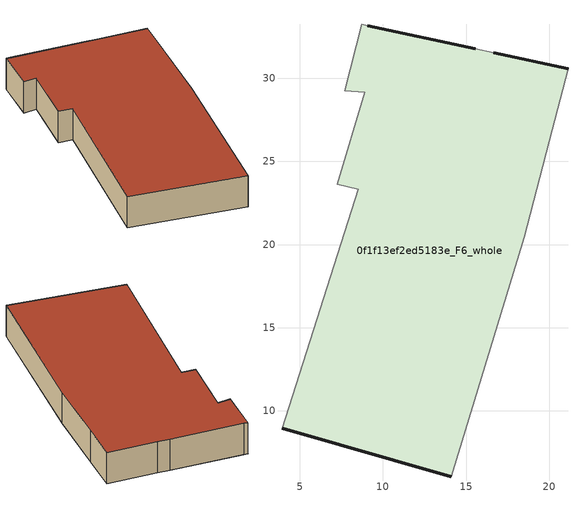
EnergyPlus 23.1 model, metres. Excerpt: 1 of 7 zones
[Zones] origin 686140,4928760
0f1f13ef2ed5183e_F6_whole
 floor to 0f1f13ef2ed5183e_F5_whole (EU_floor_Construction): 14.09,6.03 18.48,20.44 20.18,26.91 21.12,30.56 16.66,31.52 15.55,31.76 9.08,33.14 8.72,33.25 7.7,29.23 8.9,29.14 7.26,23.62 8.51,23.31 3.93,8.95 z18
 wall outside (EU_wall_Construction): 9.08,33.14 15.55,31.76 / 16.66,31.52 21.12,30.56 / 14.09,6.03 3.93,8.95 z18:21
 wall adiabatic (EU_wall_Construction): 3.93,8.95 8.51,23.31 7.27,23.62 8.9,29.14 7.7,29.23 8.72,33.25 9.08,33.14 / 15.55,31.76 16.66,31.52 / 21.12,30.56 20.18,26.91 18.48,20.44 14.09,6.03 z18:21
 roof outside (EU_roof_Construction): 21.12,30.56 20.18,26.91 18.48,20.44 14.09,6.03 3.93,8.95 8.51,23.31 7.27,23.62 8.9,29.14 7.7,29.23 8.72,33.25 9.08,33.14 15.55,31.76 16.66,31.52 z21
[Building]
EU S2 Campaign: North Axis=0; Terrain=City; Solar Distribution=FullExterior
[Site:Location]
Bologna: Latitude=44.5; Longitude=11.25; Time Zone=1; Elevation=37
[SizingPeriod:WeatherFileDays]
AnnualSizingPeriod: Begin Month=1; Begin Day of Month=1; End Month=12; End Day of Month=31; Day of Week for Start Day=Monday; Use Weather File Daylight Saving Period=No; Use Weather File Rain and Snow Indicators=No
[MATERIAL]
EU_InternalMass_Material: Roughness=MediumRough; Thickness=0.1; Conductivity=1; Density=1800; Specific Heat=900; Thermal Absorptance=0.9; Solar Absorptance=0.7; Visible Absorptance=0.7
[MATERIAL:NOMASS] Roughness=MediumRough; Thermal Absorptance=0.9; Solar Absorptance=0.7; Visible Absorptance=0.7
Name | Thermal Resistance
EU_wall_NoMass | 0.905828
EU_roof_NoMass | 0.37593
EU_floor_NoMass | 0.67114
[CONSTRUCTION]
EU_wall_Construction: EU_wall_NoMass
EU_roof_Construction: EU_roof_NoMass
EU_floor_Construction: EU_floor_NoMass
EU_InternalMass_Construction: EU_InternalMass_Material
[ZONE]
0f1f13ef2ed5183e_F6_whole: Type=1; Multiplier=1; Ceiling Height=autocalculate; Volume=835.874; Floor Area=autocalculate; Part of Total Floor Area=Yes
[INTERNALMASS]
0f1f13ef2ed5183e_F6_whole_EU_InternalMass: Construction=EU_InternalMass_Construction; Zone or ZoneList=0f1f13ef2ed5183e_F6_whole; Surface Area=251.521
[OTHEREQUIPMENT]
EU_Step8_InternalGain_0f1f13ef2ed5183e_F6_whole_f000: Fuel Type=Electricity; Zone or ZoneList or Space or SpaceList=0f1f13ef2ed5183e_F6_whole; Schedule=EU_Step8_GainSchedule_0f1f13ef2ed5183e_F6_whole_f000; Design Level Calculation Method=Watts/Area; Power per Zone Floor Area=1; Fraction Latent=0; Fraction Radiant=0; Fraction Lost=0; Carbon Dioxide Generation Rate=0; EndUse Subcategory=EU_Step8_InternalGains
[ZONEVENTILATION:DESIGNFLOWRATE]
EU_ConstantAir_0f1f13ef2ed5183e_F6_whole: Zone or ZoneList or Space or SpaceList=0f1f13ef2ed5183e_F6_whole; Schedule=EU_AlwaysOn; Design Flow Rate Calculation Method=AirChanges/Hour; Air Changes per Hour=0.73129; Ventilation Type=Natural; Fan Pressure Rise=0; Fan Total Efficiency=1; Constant Term Coefficient=1; Temperature Term Coefficient=0; Velocity Term Coefficient=0; Velocity Squared Term Coefficient=0; Minimum Indoor Temperature=-100; Maximum Indoor Temperature=100; Delta Temperature=-100; Minimum Outdoor Temperature=-100; Maximum Outdoor Temperature=100; Maximum Wind Speed=40
[HVACTEMPLATE:ZONE:IDEALLOADSAIRSYSTEM]
0f1f13ef2ed5183e_F6_whole: Template Thermostat=EU_HeatOnly_0f1f13ef2ed5183e_F6_whole; System Availability Schedule=EU_AlwaysOn; Maximum Heating Supply Air Temperature=50; Minimum Cooling Supply Air Temperature=13; Maximum Heating Supply Air Humidity Ratio=0.0156; Minimum Cooling Supply Air Humidity Ratio=0.0077; Heating Limit=NoLimit; Cooling Limit=NoLimit; Heating Availability Schedule=EU_AlwaysOn; Cooling Availability Schedule=EU_CoolingOff; Dehumidification Control Type=ConstantSensibleHeatRatio; Cooling Sensible Heat Ratio=0.7; Dehumidification Setpoint=60; Humidification Control Type=None; Humidification Setpoint=30; Outdoor Air Method=None; Outdoor Air Flow Rate per Person=0.00944; Outdoor Air Flow Rate per Zone Floor Area=0; Outdoor Air Flow Rate per Zone=0; Demand Controlled Ventilation Type=None; Outdoor Air Economizer Type=NoEconomizer; Heat Recovery Type=None; Sensible Heat Recovery Effectiveness=0.7; Latent Heat Recovery Effectiveness=0.65
[SIZING:ZONE]
0f1f13ef2ed5183e_F6_whole: Zone Cooling Design Supply Air Temperature Input Method=SupplyAirTemperature; Zone Cooling Design Supply Air Temperature=13; Zone Heating Design Supply Air Temperature Input Method=SupplyAirTemperature; Zone Heating Design Supply Air Temperature=50; Zone Cooling Design Supply Air Humidity Ratio=0.008; Zone Heating Design Supply Air Humidity Ratio=0.008; Cooling Design Air Flow Method=DesignDay; Cooling Design Air Flow Rate=0; Cooling Minimum Air Flow per Zone Floor Area=0.000762; Cooling Minimum Air Flow=0; Cooling Minimum Air Flow Fraction=0.2; Heating Design Air Flow Method=DesignDay; Heating Design Air Flow Rate=0; Heating Maximum Air Flow per Zone Floor Area=0.002032; Heating Maximum Air Flow=0.141576; Heating Maximum Air Flow Fraction=0.3; Account for Dedicated Outdoor Air System=No; Dedicated Outdoor Air System Control Strategy=NeutralSupplyAir; Dedicated Outdoor Air Low Setpoint Temperature for Design=autosize; Dedicated Outdoor Air High Setpoint Temperature for Design=autosize; Zone Load Sizing Method=Sensible Load Only No Latent Load; Zone Latent Cooling Design Supply Air Humidity Ratio Input Method=HumidityRatioDifference; Zone Cooling Design Supply Air Humidity Ratio Difference=0.005; Zone Latent Heating Design Supply Air Humidity Ratio Input Method=HumidityRatioDifference; Zone Humidification Design Supply Air Humidity Ratio Difference=0.005
[SCHEDULE:CONSTANT]
Name | Hourly Value
EU_AlwaysOn | 1
EU_CoolingOff | 0
[SCHEDULE:FILE]
EU_Step8_GainSchedule_0f1f13ef2ed5183e_F6_whole_f000: File=../../schedules/0f1f13ef2ed5183e/0f1f13ef2ed5183e_F6_whole_f000_gain.csv; Column Number=1; Rows to Skip at Top=0; Number of Hours of Data=8760; Column Separator=Comma; Interpolate to Timestep=No; Minutes per Item=60; Adjust Schedule for Daylight Savings=Yes
